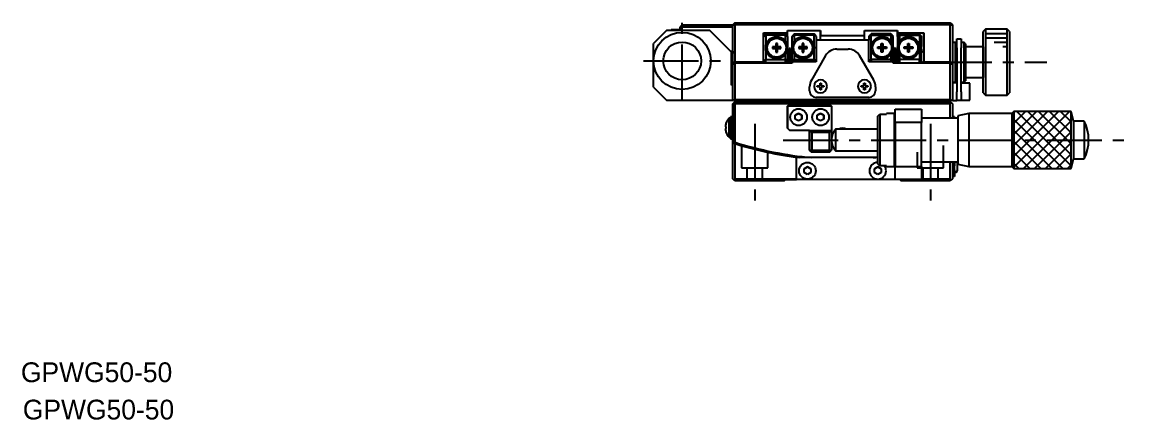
# Model space of a CAD drawing. Extents: x -40 to 380, y -7 to 261.
# Drawn here: x -40.3 to 212.9, y -7 to 83.5 of the extents above; entities that cross this region are included whole.
import ezdxf

# ---------------------------------------------------------------- set-up
doc = ezdxf.new("R2010")
doc.units = 0
doc.header["$LTSCALE"] = 10
doc.linetypes.add('CENTER', pattern=[2, 1.25, -0.25, 0.25, -0.25])
doc.linetypes.add('DASHED', pattern=[3.5, 2, -1.5])
doc.layers.get('0').update_dxf_attribs({"linetype": 'CONTINUOUS'})
doc.layers.add('CENTER', color=1, linetype='CENTER')
doc.styles.get("Standard").update_dxf_attribs({"font": 'FGP教科書体NT-M'})

msp = doc.modelspace()

# ---------------------------------------------------------------- linework, layer by layer
at = {"color": 7, "linetype": 'CONTINUOUS'}
for p, q in [((106.424617, 81.660022), (103.424617, 78.660022)), ((106.424617, 81.660022), (116.124617, 81.660022)), ((107.424617, 81.760022), (107.424617, 81.660022)), ((107.424617, 81.760022), (107.424617, 81.660022)), ((109.424617, 81.760022), (107.424617, 81.760022)), ((109.924617, 82.860022), (109.424617, 82.360022)), ((109.924617, 82.860022), (109.424617, 82.360022)), ((121.424617, 82.360022), (109.424617, 82.360022)), ((109.424617, 82.360022), (109.424617, 81.660022)), ((109.424617, 82.360022), (109.424617, 81.760022)), ((109.924617, 82.860022), (121.424617, 82.860022)), ((121.124617, 76.660022), (116.124617, 81.660022)), ((121.924617, 83.360022), (121.424617, 82.860022)), ((121.424617, 82.860022), (121.924617, 83.360022)), ((121.424617, 74.235154), (121.424617, 82.860022)), ((121.424617, 82.860022), (121.924617, 82.860022)), ((121.924617, 83.360022), (121.924617, 82.860022)), ((121.924617, 83.360022), (170.924617, 83.360022)), ((121.924617, 82.860022), (121.924617, 74.444828)), ((170.924617, 82.860022), (121.924617, 82.860022)), ((128.424617, 81.024565), (133.924617, 81.024565)), ((128.424617, 74.444828), (128.424617, 81.024565)), ((133.924617, 81.579234), (141.424617, 81.579234)), ((133.924617, 81.024565), (133.924617, 81.579234)), ((133.924617, 80.237522), (133.924617, 81.024565)), ((141.424617, 81.579234), (141.424617, 80.470987)), ((141.424617, 80.470987), (141.424617, 81.579234)), ((141.424617, 79.360022), (141.424617, 81.579234)), ((151.424617, 81.579234), (158.924617, 81.579234)), ((151.424617, 80.470987), (151.424617, 81.579234)), ((158.924617, 81.579234), (158.924617, 81.024565)), ((158.924617, 81.024565), (158.924617, 81.579234)), ((158.924617, 80.237522), (158.924617, 81.579234)), ((158.924617, 81.024565), (164.924617, 81.024565)), ((158.924617, 80.237522), (158.924617, 81.024565)), ((158.924617, 80.237522), (158.924617, 81.024565)), ((164.924617, 81.024565), (164.924617, 74.444828)), ((164.924617, 77.91076), (164.924617, 81.024565)), ((170.924617, 83.360022), (170.924617, 82.860022)), ((170.924617, 83.360022), (171.424617, 82.860022)), ((170.924617, 74.444828), (170.924617, 82.860022)), ((170.924617, 82.860022), (171.424617, 82.860022)), ((171.424617, 82.860022), (171.424617, 74.235154)), ((178.924617, 81.860022), (178.424617, 81.360022)), ((178.424617, 77.860022), (178.424617, 81.360022)), ((178.424617, 74.360022), (178.424617, 81.360022)), ((178.924617, 81.860022), (178.924617, 74.360022)), ((183.924617, 81.860022), (178.924617, 81.860022)), ((183.924617, 74.360022), (183.924617, 81.860022)), ((184.424617, 81.360022), (183.924617, 81.860022)), ((184.424617, 81.360022), (184.424617, 74.360022)), ((103.424617, 74.660022), (103.424617, 78.660022)), ((128.924617, 80.812566), (128.424617, 80.237522)), ((128.424617, 80.237522), (128.924617, 80.526931)), ((128.924617, 80.812566), (128.924617, 80.526931)), ((128.924617, 80.812566), (133.424617, 80.812566)), ((128.924617, 80.526931), (128.924617, 77.660022)), ((133.424617, 80.526931), (128.924617, 80.526931)), ((131.604617, 78.63341), (131.244617, 78.63341)), ((131.244617, 78.63341), (131.244617, 77.840022)), ((131.604617, 77.840022), (131.604617, 78.63341)), ((133.424617, 80.812566), (133.424617, 80.526931)), ((133.424617, 80.812566), (133.924617, 80.237522)), ((133.424617, 80.526931), (133.924617, 80.237522)), ((133.424617, 79.160022), (133.424617, 80.526931)), ((133.924617, 78.496083), (133.806185, 78.41932)), ((133.924617, 80.237522), (133.924617, 78.496083)), ((133.924617, 78.496083), (133.924617, 77.660022)), ((134.924617, 80.237522), (135.424617, 80.812566)), ((134.924617, 80.237522), (135.424617, 80.526931)), ((134.924617, 78.496083), (134.924617, 80.237522)), ((134.924617, 77.660022), (134.924617, 78.496083)), ((135.043048, 78.41932), (134.924617, 78.496083)), ((135.424617, 80.526931), (135.424617, 80.812566)), ((135.424617, 80.812566), (139.924617, 80.812566)), ((139.924617, 80.526931), (135.424617, 80.526931)), ((135.424617, 80.526931), (135.424617, 79.160022)), ((137.604617, 78.63341), (137.244617, 78.63341)), ((137.244617, 78.63341), (137.244617, 77.840022)), ((137.604617, 77.840022), (137.604617, 78.63341)), ((139.924617, 80.526931), (139.924617, 80.812566)), ((140.424617, 80.237522), (139.924617, 80.812566)), ((139.924617, 77.660022), (139.924617, 80.526931)), ((139.924617, 80.526931), (140.424617, 80.237522)), ((140.424617, 80.237522), (140.424617, 79.360022)), ((140.424617, 79.360022), (140.424617, 74.444828)), ((152.424617, 79.360022), (140.424617, 79.360022)), ((141.424617, 80.470987), (151.424617, 80.470987)), ((141.424617, 79.360022), (141.424617, 80.470987)), ((141.424617, 79.360022), (141.424617, 80.470987)), ((151.424617, 79.360022), (151.424617, 80.470987)), ((152.424617, 80.237522), (152.924617, 80.812566)), ((152.924617, 80.526931), (152.424617, 80.237522)), ((152.424617, 80.237522), (152.424617, 79.360022)), ((152.424617, 74.444828), (152.424617, 79.360022)), ((152.924617, 80.526931), (152.924617, 80.812566)), ((157.424617, 80.812566), (152.924617, 80.812566)), ((152.924617, 77.660022), (152.924617, 80.526931)), ((152.924617, 80.526931), (157.424617, 80.526931)), ((155.244617, 78.63341), (155.604617, 78.63341)), ((155.244617, 77.840022), (155.244617, 78.63341)), ((155.604617, 78.63341), (155.604617, 77.840022)), ((157.424617, 80.526931), (157.424617, 80.812566)), ((157.924617, 80.237522), (157.424617, 80.812566)), ((157.924617, 80.237522), (157.424617, 80.526931)), ((157.424617, 80.526931), (157.424617, 79.160022)), ((157.806185, 78.41932), (157.924617, 78.496083)), ((157.924617, 78.496083), (157.924617, 80.237522)), ((157.924617, 77.660022), (157.924617, 78.496083)), ((159.424617, 80.812566), (158.924617, 80.237522)), ((159.424617, 80.526931), (158.924617, 80.237522)), ((158.924617, 80.237522), (158.924617, 78.496083)), ((158.924617, 78.496083), (158.924617, 77.660022)), ((158.924617, 78.496083), (159.043048, 78.41932)), ((159.424617, 80.812566), (159.424617, 80.526931)), ((163.924617, 80.812566), (159.424617, 80.812566)), ((159.424617, 80.526931), (163.924617, 80.526931)), ((159.424617, 79.160022), (159.424617, 80.526931)), ((161.244617, 78.63341), (161.604617, 78.63341)), ((161.244617, 77.840022), (161.244617, 78.63341)), ((161.604617, 78.63341), (161.604617, 77.840022)), ((163.924617, 80.812566), (163.924617, 80.526931)), ((163.924617, 80.812566), (164.424617, 80.237522)), ((163.924617, 80.526931), (163.924617, 77.660022)), ((164.424617, 80.237522), (163.924617, 80.526931)), ((164.424617, 74.776748), (164.424617, 80.237522)), ((172.124617, 78.860022), (171.424617, 78.860022)), ((172.124617, 74.360022), (172.124617, 78.860022)), ((172.424617, 78.560022), (172.124617, 78.860022)), ((172.424617, 77.660022), (172.424617, 79.660022)), ((172.424617, 79.660022), (173.424617, 79.660022)), ((173.424617, 79.660022), (173.424617, 77.660022)), ((174.124617, 78.860022), (173.424617, 78.860022)), ((174.124617, 74.360022), (174.124617, 78.860022)), ((174.424617, 78.560022), (174.124617, 78.860022)), ((174.424617, 78.560022), (174.424617, 74.360022)), ((120.924617, 76.860022), (121.424617, 76.860022)), ((121.124617, 69.160022), (121.124617, 76.660022)), ((121.424617, 76.860022), (121.424617, 76.360017)), ((128.924617, 77.660022), (128.924617, 74.946968)), ((131.244617, 77.840022), (130.451228, 77.840022)), ((130.451228, 77.840022), (130.451228, 77.480022)), ((130.451228, 77.480022), (131.244617, 77.480022)), ((131.228881, 77.840022), (131.228881, 77.480022)), ((131.604617, 77.855757), (131.244617, 77.855757)), ((131.244617, 77.480022), (131.244617, 76.686633)), ((131.244617, 77.464287), (131.604617, 77.464287)), ((131.244617, 76.686633), (131.604617, 76.686633)), ((132.398005, 77.840022), (131.604617, 77.840022)), ((131.604617, 76.686633), (131.604617, 77.480022)), ((131.604617, 77.480022), (132.398005, 77.480022)), ((131.620352, 77.480022), (131.620352, 77.840022)), ((132.398005, 77.480022), (132.398005, 77.840022)), ((133.424617, 74.946968), (133.424617, 76.160022)), ((133.755486, 76.757113), (133.924617, 76.499492)), ((133.924617, 77.660022), (133.924617, 76.499492)), ((133.924617, 76.499492), (133.924617, 74.776748)), ((134.274585, 75.965066), (134.261939, 75.953774)), ((134.274617, 76.780152), (134.274617, 77.471135)), ((134.574617, 77.471135), (134.274617, 77.471135)), ((134.274617, 74.119073), (134.274617, 76.780152)), ((134.574617, 77.471135), (134.574617, 76.780152)), ((134.574617, 74.119073), (134.574617, 76.780152)), ((134.924577, 75.750455), (134.574821, 75.986742)), ((134.924617, 76.499492), (134.924617, 77.660022)), ((134.924617, 76.499492), (135.093747, 76.757113)), ((134.924617, 74.776748), (134.924617, 76.499492)), ((135.424617, 76.160022), (135.424617, 74.946968)), ((137.244617, 77.840022), (136.451228, 77.840022)), ((136.451228, 77.840022), (136.451228, 77.480022)), ((136.451228, 77.480022), (137.244617, 77.480022)), ((137.228881, 77.840022), (137.228881, 77.480022)), ((137.604617, 77.855757), (137.244617, 77.855757)), ((137.244617, 77.480022), (137.244617, 76.686633)), ((137.244617, 77.464287), (137.604617, 77.464287)), ((137.244617, 76.686633), (137.604617, 76.686633)), ((138.398005, 77.840022), (137.604617, 77.840022)), ((137.604617, 76.686633), (137.604617, 77.480022)), ((137.604617, 77.480022), (138.398005, 77.480022)), ((137.620352, 77.480022), (137.620352, 77.840022)), ((138.398005, 77.480022), (138.398005, 77.840022)), ((139.924617, 74.946968), (139.924617, 77.660022)), ((145.156667, 77.360022), (147.692566, 77.360022)), ((152.924617, 74.946968), (152.924617, 77.660022)), ((154.451228, 77.480022), (154.451228, 77.840022)), ((154.451228, 77.840022), (155.244617, 77.840022)), ((155.244617, 77.480022), (154.451228, 77.480022)), ((155.228881, 77.480022), (155.228881, 77.840022)), ((155.244617, 77.855757), (155.604617, 77.855757)), ((155.244617, 76.686633), (155.244617, 77.480022)), ((155.604617, 77.464287), (155.244617, 77.464287)), ((155.604617, 76.686633), (155.244617, 76.686633)), ((155.604617, 77.840022), (156.398005, 77.840022)), ((155.604617, 77.480022), (155.604617, 76.686633)), ((156.398005, 77.480022), (155.604617, 77.480022)), ((155.620352, 77.840022), (155.620352, 77.480022)), ((156.398005, 77.840022), (156.398005, 77.480022)), ((157.424617, 76.160022), (157.424617, 74.946968)), ((157.924617, 76.499492), (157.755486, 76.757113)), ((157.924617, 76.483435), (157.924617, 77.660022)), ((157.924617, 74.776748), (157.924617, 76.499492)), ((158.274533, 75.986793), (157.924658, 75.750456)), ((158.274617, 77.471135), (158.274617, 76.780152)), ((158.574617, 77.471135), (158.274617, 77.471135)), ((158.274617, 74.119073), (158.274617, 76.780152)), ((158.574617, 76.780152), (158.574617, 77.471135)), ((158.574617, 74.119073), (158.574617, 76.780152)), ((158.587285, 75.953783), (158.574668, 75.965049)), ((158.924617, 77.660022), (158.924617, 76.499492)), ((159.093747, 76.757113), (158.924617, 76.499492)), ((158.924617, 76.499492), (158.924617, 74.776748)), ((159.424617, 74.946968), (159.424617, 76.160022)), ((160.451228, 77.480022), (160.451228, 77.840022)), ((160.451228, 77.840022), (161.244617, 77.840022)), ((161.244617, 77.480022), (160.451228, 77.480022)), ((161.228881, 77.480022), (161.228881, 77.840022)), ((161.244617, 77.855757), (161.604617, 77.855757)), ((161.244617, 76.686633), (161.244617, 77.480022)), ((161.604617, 77.464287), (161.244617, 77.464287)), ((161.604617, 76.686633), (161.244617, 76.686633)), ((161.604617, 77.840022), (162.398005, 77.840022)), ((161.604617, 77.480022), (161.604617, 76.686633)), ((162.398005, 77.480022), (161.604617, 77.480022)), ((161.620352, 77.840022), (161.620352, 77.480022)), ((162.398005, 77.840022), (162.398005, 77.480022)), ((163.924617, 77.660022), (163.924617, 74.946968)), ((164.674617, 76.810022), (164.424617, 76.560022)), ((164.924617, 77.060022), (164.674617, 76.810022)), ((164.924617, 77.060022), (164.924617, 77.360022)), ((164.924617, 77.060022), (164.924617, 77.360002)), ((172.424617, 77.660022), (172.424617, 67.660022)), ((173.424617, 67.660022), (173.424617, 77.660022)), ((178.424617, 77.860022), (174.424617, 77.860022)), ((178.424617, 70.860022), (178.424617, 77.860022)), ((178.424617, 77.860022), (178.424617, 74.360022)), ((103.424617, 68.660022), (103.424617, 74.660022)), ((121.424617, 73.910547), (121.424617, 74.235154)), ((121.424617, 72.360027), (121.424617, 73.910547)), ((121.924617, 74.444828), (128.424617, 74.444828)), ((121.924617, 74.119073), (121.924617, 65.860022)), ((134.924617, 74.119073), (121.924617, 74.119073)), ((128.424617, 74.776748), (128.924617, 74.946968)), ((128.424617, 74.776748), (128.924617, 74.249349)), ((128.424617, 74.119073), (128.424617, 74.444828)), ((128.924617, 74.249349), (128.924617, 74.946968)), ((128.924617, 74.946968), (133.424617, 74.946968)), ((133.424617, 74.249349), (128.924617, 74.249349)), ((128.924617, 74.249349), (128.924617, 74.119073)), ((133.424617, 74.249349), (133.424617, 74.946968)), ((133.924617, 74.776748), (133.424617, 74.946968)), ((133.424617, 74.249349), (133.924617, 74.776748)), ((133.424617, 74.119073), (133.424617, 74.249349)), ((134.261942, 75.953777), (133.924617, 75.629519)), ((133.924617, 75.860022), (134.164409, 75.860022)), ((133.924617, 74.776748), (133.924617, 74.119073)), ((134.786197, 75.860022), (134.924617, 75.860022)), ((135.424617, 74.946968), (134.924617, 74.776748)), ((134.924617, 74.444828), (134.924617, 74.776748)), ((134.924617, 74.776748), (135.239254, 74.444788)), ((134.924617, 74.444828), (134.924617, 74.119073)), ((140.424617, 74.444828), (134.924617, 74.444828)), ((135.424617, 74.946968), (139.924617, 74.946968)), ((135.424617, 74.946968), (135.424617, 74.444828)), ((142.558591, 75.860022), (139.32654, 70.261946)), ((139.924617, 74.946968), (140.424617, 74.776748)), ((139.924617, 74.946968), (139.924617, 74.444828)), ((140.109979, 74.444788), (140.424617, 74.776748)), ((153.522693, 70.261946), (150.290642, 75.860022)), ((152.924617, 74.946968), (152.424617, 74.776748)), ((152.739254, 74.444788), (152.424617, 74.776748)), ((157.924617, 74.444828), (152.424617, 74.444828)), ((157.424617, 74.946968), (152.924617, 74.946968)), ((152.924617, 74.946968), (152.924617, 74.444828)), ((157.424617, 74.946968), (157.924617, 74.776748)), ((157.424617, 74.946968), (157.424617, 74.444828)), ((157.924617, 74.776748), (157.609979, 74.444788)), ((157.924617, 75.860022), (158.06306, 75.860022)), ((157.924617, 74.444828), (157.924617, 74.776748)), ((157.924617, 74.119073), (157.924617, 74.444828)), ((170.924617, 74.119073), (157.924617, 74.119073)), ((158.924617, 75.629519), (158.587292, 75.953777)), ((158.684825, 75.860022), (158.924617, 75.860022)), ((158.924617, 74.776748), (159.424617, 74.946968)), ((159.424617, 74.249349), (158.924617, 74.776748)), ((158.924617, 74.776748), (158.924617, 74.119073)), ((159.424617, 74.249349), (159.424617, 74.946968)), ((163.924617, 74.946968), (159.424617, 74.946968)), ((159.424617, 74.249349), (163.924617, 74.249349)), ((159.424617, 74.119073), (159.424617, 74.249349)), ((163.924617, 74.249349), (163.924617, 74.946968)), ((164.424617, 74.776748), (163.924617, 74.946968)), ((164.424617, 74.776748), (163.924617, 74.249349)), ((163.924617, 74.249349), (163.924617, 74.119073)), ((164.424617, 74.119073), (164.424617, 74.776748)), ((164.424617, 74.560022), (164.674617, 74.310022)), ((164.674617, 74.310022), (164.865565, 74.119073)), ((164.924617, 74.444828), (170.924617, 74.444828)), ((164.924617, 74.119073), (164.924617, 74.444828)), ((170.924617, 65.860022), (170.924617, 74.119073)), ((171.424617, 74.235154), (171.424617, 73.910547)), ((171.424617, 73.910547), (171.424617, 72.360027)), ((172.124617, 69.860022), (172.124617, 74.360022)), ((174.124617, 69.860022), (174.124617, 74.360022)), ((174.424617, 74.360022), (174.424617, 70.160022)), ((178.424617, 67.360022), (178.424617, 74.360022)), ((178.424617, 74.360022), (178.424617, 70.860022)), ((178.924617, 74.360022), (178.924617, 66.860022)), ((183.924617, 66.860022), (183.924617, 74.360022)), ((184.424617, 74.360022), (184.424617, 67.360022)), ((121.424617, 65.860022), (121.424617, 72.360027)), ((171.424617, 72.360027), (171.424617, 65.860022)), ((103.424617, 68.660022), (106.424617, 65.660022)), ((121.424617, 69.160022), (121.124617, 69.160022)), ((138.924617, 67.860022), (138.924617, 68.761946)), ((140.674617, 68.985022), (141.299617, 68.985022)), ((140.674617, 68.735022), (140.674617, 68.985022)), ((141.299617, 68.735022), (140.674617, 68.735022)), ((141.299617, 69.610022), (141.549617, 69.610022)), ((141.299617, 68.985022), (141.299617, 69.610022)), ((141.299617, 68.110022), (141.299617, 68.735022)), ((141.549617, 69.610022), (141.549617, 68.985022)), ((141.549617, 68.985022), (141.549617, 69.610022)), ((141.549617, 68.985022), (142.174617, 68.985022)), ((142.174617, 68.735022), (141.549617, 68.735022)), ((141.549617, 68.735022), (141.549617, 68.110022)), ((141.549617, 68.110022), (141.549617, 68.735022)), ((142.174617, 68.985022), (142.174617, 68.735022)), ((142.174617, 68.735022), (142.174617, 68.985022)), ((150.674617, 68.985022), (151.299617, 68.985022)), ((150.674617, 68.735022), (150.674617, 68.985022)), ((151.299617, 68.735022), (150.674617, 68.735022)), ((151.299617, 69.610022), (151.549617, 69.610022)), ((151.299617, 68.985022), (151.299617, 69.610022)), ((151.299617, 68.110022), (151.299617, 68.735022)), ((151.549617, 69.610022), (151.549617, 68.985022)), ((151.549617, 68.985022), (151.549617, 69.610022)), ((151.549617, 68.985022), (152.174617, 68.985022)), ((152.174617, 68.735022), (151.549617, 68.735022)), ((151.549617, 68.735022), (151.549617, 68.110022)), ((151.549617, 68.110022), (151.549617, 68.735022)), ((152.174617, 68.985022), (152.174617, 68.735022)), ((152.174617, 68.735022), (152.174617, 68.985022)), ((153.924617, 68.761946), (153.924617, 67.860022)), ((171.424617, 69.860022), (172.124617, 69.860022)), ((172.424617, 69.660022), (171.424617, 69.660022)), ((172.124617, 69.860022), (172.424617, 70.160022)), ((173.424617, 69.860022), (174.124617, 69.860022)), ((175.424617, 69.560022), (173.424617, 69.560022)), ((174.124617, 69.860022), (174.424617, 70.160022)), ((174.424617, 70.860022), (178.424617, 70.860022)), ((175.424617, 67.660022), (175.424617, 69.560022)), ((178.424617, 67.360022), (178.424617, 70.860022)), ((121.424617, 65.860022), (121.424617, 65.660022)), ((121.674617, 65.610022), (121.424617, 65.860022)), ((121.924617, 65.860022), (121.674617, 65.610022)), ((121.924617, 65.860022), (170.924617, 65.860022)), ((152.424617, 66.360022), (140.424617, 66.360022)), ((141.549617, 68.110022), (141.299617, 68.110022)), ((151.549617, 68.110022), (151.299617, 68.110022)), ((171.174617, 65.610022), (170.924617, 65.860022)), ((171.424617, 65.860022), (171.174617, 65.610022)), ((171.424617, 65.860022), (171.424617, 65.660022)), ((172.424617, 65.660022), (172.424617, 67.660022)), ((173.424617, 67.660022), (173.424617, 65.660022)), ((175.424617, 65.760022), (175.424617, 67.660022)), ((178.424617, 67.360022), (178.924617, 66.860022)), ((178.924617, 66.860022), (183.924617, 66.860022)), ((183.924617, 66.860022), (184.424617, 67.360022)), ((121.424617, 65.660022), (106.424617, 65.660022)), ((121.424617, 64.860022), (121.674617, 65.110022)), ((121.674617, 65.110022), (121.424617, 64.860022)), ((121.424617, 56.314581), (121.424617, 64.860022)), ((121.424617, 64.860022), (121.424617, 62.649344)), ((121.674617, 65.610022), (121.924617, 65.360022)), ((121.674617, 65.110022), (121.924617, 65.360022)), ((121.674617, 65.110022), (121.924617, 65.360022)), ((121.674617, 65.110022), (121.924617, 64.860022)), ((133.124617, 65.360022), (121.924617, 65.360022)), ((121.924617, 65.360022), (133.124617, 65.360022)), ((121.924617, 64.860022), (121.924617, 56.154128)), ((134.424617, 64.860022), (121.924617, 64.860022)), ((133.124617, 65.360022), (133.424617, 65.660022)), ((133.124617, 65.360022), (159.724617, 65.360022)), ((133.424617, 65.660022), (159.424617, 65.660022)), ((134.424617, 64.860022), (133.924617, 64.360022)), ((133.924617, 64.360022), (134.424617, 64.860022)), ((133.924617, 64.360022), (133.924617, 59.360022)), ((143.924617, 64.360022), (133.924617, 64.360022)), ((133.924617, 59.360022), (133.924617, 64.360022)), ((134.424617, 64.860022), (143.424617, 64.860022)), ((143.424617, 64.860022), (143.924617, 64.360022)), ((170.924617, 64.860022), (143.424617, 64.860022)), ((143.924617, 64.360022), (143.924617, 58.860022)), ((158.424617, 60.660022), (158.424617, 63.660022)), ((158.424617, 63.660022), (164.424617, 63.660022)), ((159.424617, 65.660022), (159.724617, 65.360022)), ((170.924617, 65.360022), (159.724617, 65.360022)), ((159.724617, 65.360022), (170.924617, 65.360022)), ((164.424617, 63.660022), (164.424617, 60.660022)), ((171.174617, 65.610022), (170.924617, 65.360022)), ((170.924617, 65.360022), (171.174617, 65.110022)), ((170.924617, 64.860022), (171.174617, 65.110022)), ((170.924617, 61.660022), (170.924617, 64.860022)), ((171.174617, 65.110022), (171.424617, 64.860022)), ((171.424617, 65.660022), (172.424617, 65.660022)), ((171.424617, 64.860022), (171.424617, 61.660022)), ((173.424617, 65.660022), (172.424617, 65.660022)), ((173.424617, 65.760022), (175.424617, 65.760022)), ((120.632369, 57.310022), (120.632369, 61.610022)), ((120.924617, 61.610022), (120.632369, 61.610022)), ((120.924617, 61.960022), (120.924617, 56.960022)), ((121.424617, 61.960022), (120.924617, 61.960022)), ((121.424617, 63.179896), (121.424617, 62.649344)), ((121.424617, 62.151099), (121.424617, 63.179896)), ((121.424617, 63.179896), (121.424617, 62.151099)), ((121.424617, 62.649344), (121.424617, 63.179896)), ((121.424617, 62.649344), (121.424617, 56.314581)), ((121.424617, 62.151099), (121.424617, 62.649344)), ((121.424617, 62.649344), (121.424617, 62.151099)), ((135.674617, 62.293034), (136.424617, 62.726047)), ((136.424617, 62.726047), (135.674617, 62.293034)), ((135.674617, 61.427009), (135.674617, 62.293034)), ((136.424617, 60.993996), (135.674617, 61.427009)), ((136.424617, 62.726047), (137.174617, 62.293034)), ((137.174617, 62.293034), (136.424617, 62.726047)), ((137.174617, 61.427009), (136.424617, 60.993996)), ((137.174617, 62.293034), (137.174617, 61.427009)), ((137.174617, 61.427009), (137.174617, 62.293034)), ((140.674617, 62.293034), (141.424617, 62.726047)), ((141.424617, 62.726047), (140.674617, 62.293034)), ((140.674617, 61.427009), (140.674617, 62.293034)), ((141.424617, 60.993996), (140.674617, 61.427009)), ((141.424617, 62.726047), (142.174617, 62.293034)), ((142.174617, 62.293034), (141.424617, 62.726047)), ((142.174617, 61.427009), (141.424617, 60.993996)), ((142.174617, 62.293034), (142.174617, 61.427009)), ((142.174617, 61.427009), (142.174617, 62.293034)), ((154.424617, 62.068349), (154.924617, 62.576101)), ((154.424617, 51.251695), (154.424617, 62.068349)), ((154.924617, 62.576101), (154.924617, 50.743942)), ((154.924617, 62.576101), (156.424617, 62.576101)), ((156.424617, 62.576101), (156.424617, 62.660022)), ((158.224617, 62.660022), (156.424617, 62.660022)), ((158.224617, 50.660022), (158.224617, 62.660022)), ((158.424617, 62.460022), (158.224617, 62.660022)), ((172.674617, 61.660022), (164.424617, 61.660022)), ((171.924617, 61.960022), (171.424617, 61.960022)), ((171.924617, 61.960022), (171.924617, 61.660022)), ((175.174616, 62.660018), (172.674617, 62.160019)), ((172.674617, 62.160019), (172.674617, 51.160025)), ((175.174616, 62.660018), (175.174616, 50.660026)), ((184.924621, 62.660018), (175.174616, 62.660018)), ((185.424623, 63.160021), (184.924621, 62.660018)), ((184.924621, 62.660018), (184.924621, 50.660026)), ((198.424624, 63.160021), (185.424623, 63.160021)), ((185.424623, 63.160021), (185.424623, 50.160023)), ((199.014112, 60.960022), (198.424624, 63.160021)), ((198.424624, 50.160023), (198.424624, 63.160021)), ((199.014112, 60.960022), (199.014112, 52.360022)), ((201.424623, 60.960022), (199.014112, 60.960022)), ((201.424623, 60.960022), (201.424623, 52.360022)), ((119.735436, 59.640022), (119.892636, 59.640022)), ((119.892636, 59.280022), (119.735436, 59.280022)), ((119.888097, 60.436831), (119.892636, 60.43341)), ((119.892636, 58.486633), (119.888097, 58.483213)), ((119.892636, 59.640022), (119.892636, 59.280022)), ((134.424617, 58.860022), (133.924617, 59.360022)), ((133.924617, 59.360022), (134.424617, 58.860022)), ((138.924617, 58.860022), (134.424617, 58.860022)), ((138.924617, 54.360022), (138.924617, 58.860022)), ((138.924617, 58.860022), (139.424617, 58.360022)), ((138.924617, 58.860022), (143.924617, 58.860022)), ((138.924617, 58.860022), (138.924617, 55.860022)), ((139.424617, 58.360022), (139.424617, 54.360022)), ((143.424617, 58.360022), (139.424617, 58.360022)), ((143.924617, 58.860022), (143.424617, 58.360022)), ((143.424617, 54.360022), (143.424617, 58.360022)), ((143.924617, 58.860022), (143.924617, 54.360022)), ((144.802126, 59.160018), (144.802126, 54.160026)), ((154.424617, 59.160018), (144.802126, 59.160018)), ((164.424617, 60.660022), (158.424617, 60.660022)), ((158.424617, 60.660022), (158.424617, 50.660022)), ((164.424617, 50.660022), (164.424617, 60.660022)), ((120.632369, 57.310022), (120.924617, 57.310022)), ((120.924617, 56.960022), (121.424617, 56.960022)), ((121.424617, 55.999244), (121.424617, 56.314581)), ((121.424617, 47.860022), (121.424617, 55.999244)), ((121.924617, 55.839444), (121.924617, 47.860022)), ((138.924617, 57.410022), (138.924617, 56.660022)), ((138.924617, 57.410022), (138.924617, 55.910022)), ((138.924617, 56.660022), (138.924617, 55.910022)), ((138.924617, 55.860022), (138.924617, 54.360022)), ((138.924617, 54.360022), (139.424617, 54.360022)), ((138.924617, 54.360022), (139.424617, 53.860022)), ((139.424617, 53.860022), (138.924617, 54.360022)), ((139.424617, 54.360022), (139.424617, 53.860022)), ((139.424617, 54.360022), (143.424617, 54.360022)), ((143.424617, 53.860022), (139.424617, 53.860022)), ((143.424617, 54.360022), (143.424617, 53.860022)), ((143.424617, 54.360022), (143.924617, 54.360022)), ((143.424617, 53.860022), (143.924617, 54.360022)), ((144.802126, 54.160026), (154.424617, 54.160026)), ((135.924617, 47.660022), (135.924617, 52.660022)), ((154.424617, 52.660022), (135.924617, 52.660022)), ((154.924617, 50.743942), (154.424617, 51.251695)), ((156.424617, 50.743942), (154.924617, 50.743942)), ((156.424617, 50.660022), (156.424617, 50.743942)), ((156.424617, 50.660022), (158.224617, 50.660022)), ((158.224617, 50.660022), (158.424617, 50.860022)), ((158.424617, 50.660022), (164.424617, 50.660022)), ((158.424617, 47.660022), (158.424617, 50.660022)), ((164.424617, 51.660022), (172.674617, 51.660022)), ((164.424617, 50.660022), (164.424617, 47.660022)), ((170.924617, 47.860022), (170.924617, 51.660022)), ((171.424617, 51.660022), (171.424617, 47.860022)), ((171.924617, 51.660022), (171.924617, 50.761946)), ((171.924617, 50.060022), (171.924617, 50.761946)), ((172.524617, 51.660022), (172.524617, 49.610022)), ((172.524617, 51.610022), (172.524617, 50.985022)), ((172.524617, 50.985022), (172.524617, 50.735022)), ((172.524617, 50.735022), (172.524617, 50.110022)), ((172.674617, 51.160025), (175.174616, 50.660026)), ((175.174616, 50.660026), (184.924621, 50.660026)), ((184.924621, 50.660026), (185.424623, 50.160023)), ((198.424624, 50.160023), (199.014112, 52.360022)), ((199.014112, 52.360022), (201.424623, 52.360022)), ((137.674617, 50.093034), (138.424617, 50.526047)), ((138.424617, 50.526047), (137.674617, 50.093034)), ((137.674617, 49.227009), (137.674617, 50.093034)), ((138.424617, 48.793996), (137.674617, 49.227009)), ((138.424617, 50.526047), (139.174617, 50.093034)), ((139.174617, 50.093034), (138.424617, 50.526047)), ((139.174617, 49.227009), (138.424617, 48.793996)), ((139.174617, 50.093034), (139.174617, 49.227009)), ((153.674617, 50.093034), (154.424617, 50.526047)), ((154.424617, 50.526047), (153.674617, 50.093034)), ((153.674617, 49.227009), (153.674617, 50.093034)), ((154.424617, 48.793996), (153.674617, 49.227009)), ((154.424617, 50.526047), (155.174617, 50.093034)), ((155.174617, 50.093034), (154.424617, 50.526047)), ((155.174617, 49.227009), (154.424617, 48.793996)), ((155.174617, 50.093034), (155.174617, 49.227009)), ((171.924617, 48.360022), (171.424617, 48.360022)), ((171.924617, 49.860022), (171.924617, 50.060022)), ((171.924617, 49.860022), (171.924617, 48.360022)), ((172.174617, 49.360022), (172.274617, 49.360022)), ((185.424623, 50.160023), (198.424624, 50.160023)), ((121.674617, 47.610022), (121.424617, 47.860022)), ((121.924617, 47.860022), (121.674617, 47.610022)), ((121.924617, 47.360022), (121.674617, 47.610022)), ((121.924617, 47.860022), (135.924617, 47.860022)), ((133.124617, 47.360022), (121.924617, 47.360022)), ((133.124617, 47.360022), (133.424617, 47.660022)), ((133.424617, 47.660022), (135.924617, 47.660022)), ((158.424617, 47.660022), (135.924617, 47.660022)), ((164.424617, 47.660022), (158.424617, 47.660022)), ((159.424617, 47.660022), (159.724617, 47.360022)), ((170.924617, 47.360022), (159.724617, 47.360022)), ((164.424617, 47.860022), (170.924617, 47.860022)), ((171.174617, 47.610022), (170.924617, 47.860022)), ((171.174617, 47.610022), (170.924617, 47.360022)), ((171.424617, 47.860022), (171.174617, 47.610022))]:
    msp.add_line(p, q, dxfattribs=at)
at = {"color": 3, "linetype": 'CONTINUOUS'}
for p, q in [((183.924617, 80.860022), (178.924617, 80.860022)), ((183.924617, 79.860022), (178.924617, 79.860022)), ((183.924617, 78.860022), (180.924617, 78.860022)), ((183.924617, 77.860022), (182.924617, 77.860022)), ((185.424623, 62.989221), (185.595422, 63.160021)), ((185.424623, 60.489221), (188.095422, 63.160021)), ((185.424623, 57.989221), (190.595422, 63.160021)), ((185.424623, 55.489221), (193.095422, 63.160021)), ((185.424623, 52.989221), (195.595422, 63.160021)), ((185.424623, 50.489221), (198.095422, 63.160021)), ((185.424623, 61.290736), (196.555335, 50.160023)), ((186.055337, 63.160021), (198.424624, 50.790735)), ((187.595424, 50.160023), (198.424624, 60.989222)), ((188.555337, 63.160021), (198.424624, 53.290735)), ((191.055337, 63.160021), (198.424624, 55.790735)), ((193.555337, 63.160021), (198.424624, 58.290735)), ((196.055337, 63.160021), (198.424624, 60.790735)), ((185.424623, 58.790736), (194.055335, 50.160023)), ((190.095424, 50.160023), (198.424624, 58.489222)), ((185.424623, 56.290736), (191.555335, 50.160023)), ((192.595424, 50.160023), (198.424624, 55.989222)), ((185.424623, 53.790736), (189.055335, 50.160023)), ((195.095424, 50.160023), (198.424624, 53.489222)), ((185.424623, 51.290736), (186.555335, 50.160023)), ((197.595424, 50.160023), (198.424624, 50.989222))]:
    msp.add_line(p, q, dxfattribs=at)
at = {"color": 3, "linetype": 'DASHED'}
for p, q in [((123.424617, 55.381069), (123.424617, 50.360022)), ((129.424617, 50.360022), (129.424617, 53.857254)), ((163.424617, 53.857388), (163.424617, 50.360022)), ((169.424617, 50.360022), (169.424617, 55.381243)), ((123.424617, 50.360022), (129.424617, 50.360022)), ((124.674617, 50.360022), (124.674617, 47.360022)), ((128.174617, 47.360022), (128.174617, 50.360022)), ((163.424617, 50.360022), (169.424617, 50.360022)), ((164.674617, 50.360022), (164.674617, 47.360022)), ((168.174617, 47.360022), (168.174617, 50.360022))]:
    msp.add_line(p, q, dxfattribs=at)
at = {"color": 7, "linetype": 'CONTINUOUS'}
for centre, radius in [((109.924617, 74.660022), 6.499999), ((109.924617, 74.660022), 4.3), ((131.424617, 77.660022), 2.5), ((131.424617, 77.660022), 2.15), ((137.424617, 77.660022), 2.5), ((137.424617, 77.660022), 2.15), ((155.424617, 77.660022), 2.5), ((155.424617, 77.660022), 2.15), ((161.424617, 77.660022), 2.5), ((161.424617, 77.660022), 2.15), ((136.424617, 61.860022), 1.9), ((141.424617, 61.860022), 1.9), ((138.424617, 49.660022), 1.9)]:
    msp.add_circle(centre, radius, dxfattribs=at)
for centre, radius, start, end in [((145.156667, 74.360022), 3, 90, 150), ((147.692566, 74.360022), 3, 30, 90), ((96.924617, 133.360022), 64, 292.508005, 292.993394), ((96.924617, 133.360022), 64.3, 292.397277, 292.880007), ((195.924617, 133.360022), 64, 247.006606, 247.491995), ((195.924617, 133.360022), 64.3, 247.119993, 247.602723), ((141.924617, 68.761946), 3, 150, 180), ((141.424617, 68.860022), 1.5, 90, 0), ((141.424617, 68.860022), 1.5, 0, 90), ((151.424617, 68.860022), 1.5, 90, 0), ((151.424617, 68.860022), 1.5, 0, 90), ((150.924617, 68.761946), 3, 0, 30), ((140.424617, 67.860022), 1.5, 180, 270), ((152.424617, 67.860022), 1.5, 270, 0), ((122.724617, 59.460022), 3, 134.220044, 160.997892), ((192.679622, 56.660022), 9.745001, 333.816209, 26.183791), ((122.724617, 59.460022), 2.994595, 161.031491, 176.553971), ((122.724617, 59.460022), 2.994595, 183.446029, 198.968509), ((122.724617, 59.460022), 3, 199.002108, 225.779956), ((147.924621, 56.660022), 3.999997, 141.317811, 180), ((146.424617, 133.360022), 81, 252.022591, 252.394034), ((146.424617, 133.360022), 81.3, 252.091182, 252.461114), ((146.424617, 133.360022), 81, 252.394034, 265.067241), ((146.424617, 133.360022), 81.3, 252.461114, 263.03477), ((147.924621, 56.660022), 3.999997, 180, 218.682189), ((154.424617, 49.660022), 1.9, 90, 0), ((146.424617, 133.360022), 81, 274.932759, 275.668083), ((154.424617, 49.660022), 1.9, 0, 34.784006), ((172.174617, 49.610022), 0.25, 180, 270), ((172.274617, 49.610022), 0.25, 270, 0)]:
    msp.add_arc(centre, radius, start, end, dxfattribs=at)
at = {"color": 3, "linetype": 'CONTINUOUS'}
msp.add_arc((146.424617, 57.360022), 2, 64.157804, 115.842196, dxfattribs=at)
at = {"layer": 'CENTER', "color": 1, "linetype": 'CENTER'}
for p, q in [((109.924617, 65.860023), (109.924617, 83.460021)), ((101.124618, 74.660022), (118.724615, 74.660022)), ((167.92462, 74.360022), (192.92462, 74.360022)), ((126.424617, 60.360022), (126.424617, 40.360022)), ((166.424617, 60.360022), (166.424617, 40.360022)), ((132.92462, 56.660022), (212.92462, 56.660022))]:
    msp.add_line(p, q, dxfattribs=at)

# ---------------------------------------------------------------- texts
at = {"color": 7}
for p in [(-40.576032, 1.554211), (-40.139325, -6.944535)]:
    msp.add_text('GPWG50-50', height=4.5, dxfattribs=at).set_placement(p)

doc.saveas('drawing.dxf')
